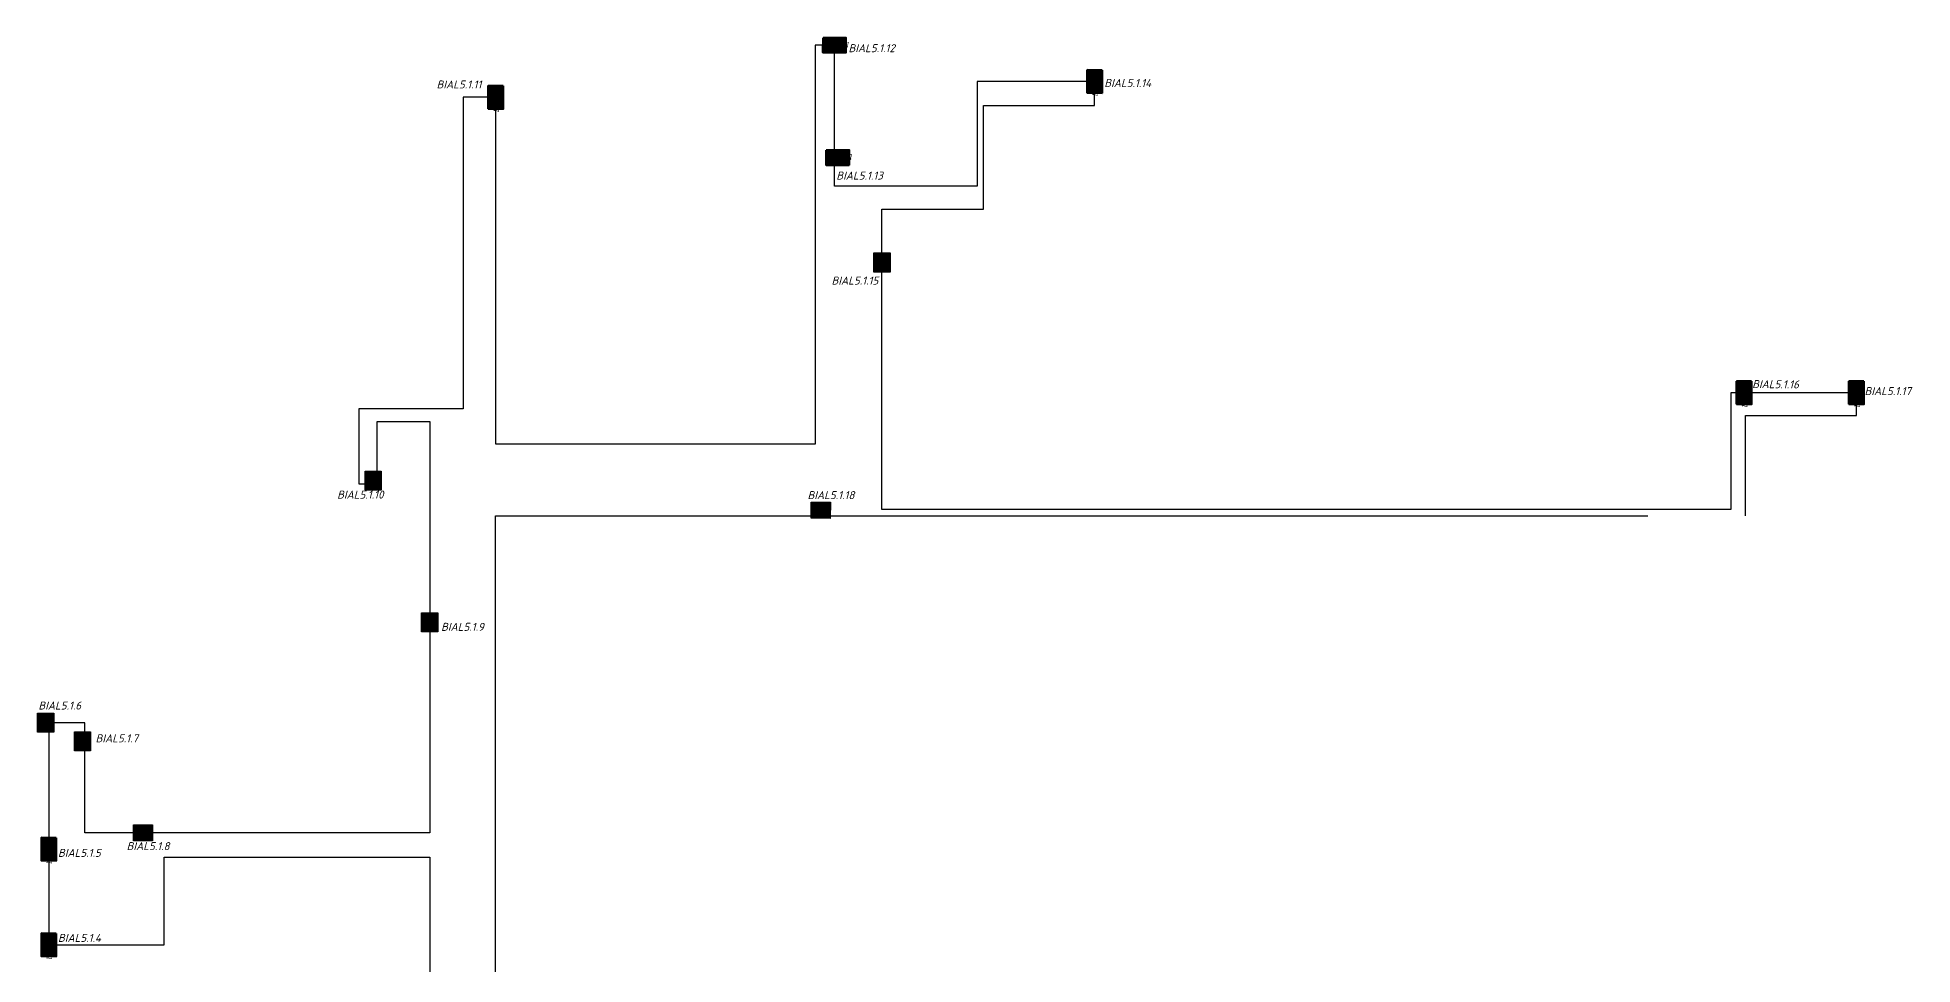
# Model space of a CAD drawing. Extents: x -36024 to 901374, y -269512 to -2349.
# Drawn here: x 339249 to 397827, y -228204 to -199251 of the extents above; entities that cross this region are included whole.
import ezdxf

# ---------------------------------------------------------------- set-up
doc = ezdxf.new("R2010")
doc.units = 0
doc.header["$LTSCALE"] = 100
doc.linetypes.add('ACAD_ISO02W100', pattern=[15, 12, -3])
doc.layers.add('00-Штамп', color=7, linetype='Continuous', lineweight=0)
doc.layers.add('cc_ПС', color=6, linetype='пс  -V-V-V-V-V-V-V-', lineweight=30)
doc.layers.add('_СОУЭ Оповещение_световое', color=1, linetype='Continuous')
doc.styles.add('OlympDesign', font='isocpeui.ttf', dxfattribs={"height": 250})
doc.styles.get("Standard").update_dxf_attribs({"font": 'arial.ttf'})
doc.linetypes.add('пс  -V-V-V-V-V-V-V-', pattern='A,20,-0.2,["V",Standard,S=3,R=0,X=1,Y=-1.5],-5', length=25.2)

# ---------------------------------------------------------------- blocks, each defined once
blk = doc.blocks.new('*U175')
at = {"linetype": 'Continuous', "lineweight": 20, "true_color": 0xffffff}
h = blk.add_hatch(color=7, dxfattribs=at)
h.dxf.hatch_style = 1
h.paths.add_polyline_path([(-15, 709), (-15, -223), (1418, -210), (1418, 722)])
at = {"color": 1, "linetype": 'Continuous', "lineweight": 50}
blk.add_lwpolyline([(-15, 709), (1418, 722), (1418, -210), (-15, -223)], close=True, dxfattribs=at)
at = {"color": 1, "linetype": 'Continuous', "lineweight": 30, "insert": (100, 455), "char_height": 300, "attachment_point": 1, "style": 'OlympDesign'}
blk.add_mtext_dynamic_manual_height_columns('ВЫХОД', width=642.49, gutter_width=25, heights=[0], dxfattribs=at)
at = {"style": 'OlympDesign'}
blk.add_attdef('НУМЕРАЦИЯ', (182, -3455), '', height=500, rotation=90, dxfattribs=at)
at = {"color": 6, "lineweight": 20, "style": 'OlympDesign', "flags": 1}
for tag, p in [('ПОМЕЩЕНИЕ', (1645, -43)), ('ИД', (2550, -400))]:
    blk.add_attdef(tag, p, '', height=250, dxfattribs=at)
blk = doc.blocks.new('*U170')
at = {"linetype": 'Continuous', "lineweight": 20, "true_color": 0xffffff}
h = blk.add_hatch(color=7, dxfattribs=at)
h.dxf.hatch_style = 1
h.paths.add_polyline_path([(-15, 709), (-15, -223), (1418, -210), (1418, 722)])
at = {"color": 1, "linetype": 'Continuous', "lineweight": 50}
blk.add_lwpolyline([(-15, 709), (1418, 722), (1418, -210), (-15, -223)], close=True, dxfattribs=at)
at = {"color": 1, "linetype": 'Continuous', "lineweight": 30, "insert": (100, 455), "char_height": 300, "attachment_point": 1, "style": 'OlympDesign'}
blk.add_mtext_dynamic_manual_height_columns('ВЫХОД', width=642.49, gutter_width=25, heights=[0], dxfattribs=at)
at = {"style": 'OlympDesign'}
blk.add_attdef('НУМЕРАЦИЯ', (1179, 828), '', height=500, rotation=90, dxfattribs=at)
at = {"color": 6, "lineweight": 20, "style": 'OlympDesign', "flags": 1}
for tag, p in [('ПОМЕЩЕНИЕ', (1645, -43)), ('ИД', (2550, -400))]:
    blk.add_attdef(tag, p, '', height=250, dxfattribs=at)
blk = doc.blocks.new('*U169')
at = {"linetype": 'Continuous', "lineweight": 20, "true_color": 0xffffff}
h = blk.add_hatch(color=7, dxfattribs=at)
h.dxf.hatch_style = 1
h.paths.add_polyline_path([(-15, 709), (-15, -223), (1418, -210), (1418, 722)])
at = {"color": 1, "linetype": 'Continuous', "lineweight": 50}
blk.add_lwpolyline([(-15, 709), (1418, 722), (1418, -210), (-15, -223)], close=True, dxfattribs=at)
at = {"color": 1, "linetype": 'Continuous', "lineweight": 30, "insert": (100, 455), "char_height": 300, "attachment_point": 1, "style": 'OlympDesign'}
blk.add_mtext_dynamic_manual_height_columns('ВЫХОД', width=642.49, gutter_width=25, heights=[0], dxfattribs=at)
at = {"style": 'OlympDesign'}
blk.add_attdef('НУМЕРАЦИЯ', (510, 822), '', height=500, rotation=90, dxfattribs=at)
at = {"color": 6, "lineweight": 20, "style": 'OlympDesign', "flags": 1}
for tag, p in [('ПОМЕЩЕНИЕ', (1645, -43)), ('ИД', (2550, -400))]:
    blk.add_attdef(tag, p, '', height=250, dxfattribs=at)
blk = doc.blocks.new('*U178')
at = {"linetype": 'Continuous', "lineweight": 20, "true_color": 0xffffff}
h = blk.add_hatch(color=7, dxfattribs=at)
h.dxf.hatch_style = 1
h.paths.add_polyline_path([(-15, 709), (-15, -223), (1418, -210), (1418, 722)])
at = {"color": 1, "linetype": 'Continuous', "lineweight": 50}
blk.add_lwpolyline([(-15, 709), (1418, 722), (1418, -210), (-15, -223)], close=True, dxfattribs=at)
at = {"color": 1, "linetype": 'Continuous', "lineweight": 30, "insert": (100, 455), "char_height": 300, "attachment_point": 1, "style": 'OlympDesign'}
blk.add_mtext_dynamic_manual_height_columns('ВЫХОД', width=642.49, gutter_width=25, heights=[0], dxfattribs=at)
at = {"style": 'OlympDesign'}
blk.add_attdef('НУМЕРАЦИЯ', (1582, -179), '', height=500, rotation=90, dxfattribs=at)
at = {"color": 6, "lineweight": 20, "style": 'OlympDesign', "flags": 1}
for tag, p in [('ПОМЕЩЕНИЕ', (1645, -43)), ('ИД', (2550, -400))]:
    blk.add_attdef(tag, p, '', height=250, dxfattribs=at)
blk = doc.blocks.new('*U176')
at = {"linetype": 'Continuous', "lineweight": 20, "true_color": 0xffffff}
h = blk.add_hatch(color=7, dxfattribs=at)
h.dxf.hatch_style = 1
h.paths.add_polyline_path([(-15, 709), (-15, -223), (1418, -210), (1418, 722)])
at = {"color": 1, "linetype": 'Continuous', "lineweight": 50}
blk.add_lwpolyline([(-15, 709), (1418, 722), (1418, -210), (-15, -223)], close=True, dxfattribs=at)
at = {"color": 1, "linetype": 'Continuous', "lineweight": 30, "insert": (100, 455), "char_height": 300, "attachment_point": 1, "style": 'OlympDesign'}
blk.add_mtext_dynamic_manual_height_columns('ВЫХОД', width=642.49, gutter_width=25, heights=[0], dxfattribs=at)
at = {"style": 'OlympDesign'}
blk.add_attdef('НУМЕРАЦИЯ', (632, -1127), '', height=500, rotation=90, dxfattribs=at)
at = {"color": 6, "lineweight": 20, "style": 'OlympDesign', "flags": 1}
for tag, p in [('ПОМЕЩЕНИЕ', (1645, -43)), ('ИД', (2550, -400))]:
    blk.add_attdef(tag, p, '', height=250, dxfattribs=at)
blk = doc.blocks.new('*U193')
at = {"linetype": 'Continuous', "lineweight": 20, "true_color": 0xffffff}
h = blk.add_hatch(color=7, dxfattribs=at)
h.dxf.hatch_style = 1
h.paths.add_polyline_path([(-15, 709), (-15, -223), (1418, -210), (1418, 722)])
at = {"color": 1, "linetype": 'Continuous', "lineweight": 50}
blk.add_lwpolyline([(-15, 709), (1418, 722), (1418, -210), (-15, -223)], close=True, dxfattribs=at)
at = {"color": 1, "linetype": 'Continuous', "lineweight": 30, "insert": (100, 455), "char_height": 300, "attachment_point": 1, "style": 'OlympDesign'}
blk.add_mtext_dynamic_manual_height_columns('ВЫХОД', width=642.49, gutter_width=25, heights=[0], dxfattribs=at)
at = {"style": 'OlympDesign'}
blk.add_attdef('НУМЕРАЦИЯ', (844, 758), '', height=500, rotation=90, dxfattribs=at)
at = {"color": 6, "lineweight": 20, "style": 'OlympDesign', "flags": 1}
for tag, p in [('ПОМЕЩЕНИЕ', (1645, -43)), ('ИД', (2550, -400))]:
    blk.add_attdef(tag, p, '', height=250, dxfattribs=at)
blk = doc.blocks.new('*U192')
at = {"linetype": 'Continuous', "lineweight": 20, "true_color": 0xffffff}
h = blk.add_hatch(color=7, dxfattribs=at)
h.dxf.hatch_style = 1
h.paths.add_polyline_path([(-15, 709), (-15, -223), (1418, -210), (1418, 722)])
at = {"color": 1, "linetype": 'Continuous', "lineweight": 50}
blk.add_lwpolyline([(-15, 709), (1418, 722), (1418, -210), (-15, -223)], close=True, dxfattribs=at)
at = {"color": 1, "linetype": 'Continuous', "lineweight": 30, "insert": (100, 455), "char_height": 300, "attachment_point": 1, "style": 'OlympDesign'}
blk.add_mtext_dynamic_manual_height_columns('ВЫХОД', width=642.49, gutter_width=25, heights=[0], dxfattribs=at)
at = {"style": 'OlympDesign'}
blk.add_attdef('НУМЕРАЦИЯ', (403, 751), '', height=500, rotation=90, dxfattribs=at)
at = {"color": 6, "lineweight": 20, "style": 'OlympDesign', "flags": 1}
for tag, p in [('ПОМЕЩЕНИЕ', (1645, -43)), ('ИД', (2550, -400))]:
    blk.add_attdef(tag, p, '', height=250, dxfattribs=at)
blk = doc.blocks.new('*U179')
at = {"linetype": 'Continuous', "lineweight": 20, "true_color": 0xffffff}
h = blk.add_hatch(color=7, dxfattribs=at)
h.dxf.hatch_style = 1
h.paths.add_polyline_path([(-15, 709), (-15, -223), (1418, -210), (1418, 722)])
at = {"color": 1, "linetype": 'Continuous', "lineweight": 50}
blk.add_lwpolyline([(-15, 709), (1418, 722), (1418, -210), (-15, -223)], close=True, dxfattribs=at)
at = {"color": 1, "linetype": 'Continuous', "lineweight": 30, "insert": (100, 455), "char_height": 300, "attachment_point": 1, "style": 'OlympDesign'}
blk.add_mtext_dynamic_manual_height_columns('ВЫХОД', width=642.49, gutter_width=25, heights=[0], dxfattribs=at)
at = {"style": 'OlympDesign'}
blk.add_attdef('НУМЕРАЦИЯ', (1041, 856), '', height=500, rotation=90, dxfattribs=at)
at = {"color": 6, "lineweight": 20, "style": 'OlympDesign', "flags": 1}
for tag, p in [('ПОМЕЩЕНИЕ', (1645, -43)), ('ИД', (2550, -400))]:
    blk.add_attdef(tag, p, '', height=250, dxfattribs=at)
blk = doc.blocks.new('*U174')
at = {"linetype": 'Continuous', "lineweight": 20, "true_color": 0xffffff}
h = blk.add_hatch(color=7, dxfattribs=at)
h.dxf.hatch_style = 1
h.paths.add_polyline_path([(200, -972), (200, 39), (-994, 39), (-994, -972)])
at = {"color": 1, "linetype": 'Continuous', "lineweight": 30}
blk.add_lwpolyline([(-992, 40), (202, 40), (202, -972), (-992, -972)], close=True, dxfattribs=at)
blk.add_lwpolyline([(124, -448, 0, 244, 0), (-364, -448, 0, 0, 0), (-890, -448, 0, 0, 0)], format="xyseb", dxfattribs=at)
at = {"style": 'OlympDesign'}
blk.add_attdef('НУМЕРАЦИЯ', (-1522, 1787), '', height=500, dxfattribs=at)
at = {"color": 6, "lineweight": 20, "style": 'OlympDesign', "flags": 1}
for tag, p in [('ПОМЕЩЕНИЕ', (1645, -43)), ('ИД', (2550, -400))]:
    blk.add_attdef(tag, p, '', height=250, dxfattribs=at)
at = {"color": 2, "linetype": 'Continuous', "lineweight": 30, "style": 'OlympDesign', "width": 0.8, "flags": 1}
blk.add_attdef('ID', (2010, -411), '', height=250, dxfattribs=at)
blk = doc.blocks.new('*U177')
at = {"linetype": 'Continuous', "lineweight": 20, "true_color": 0xffffff}
h = blk.add_hatch(color=7, dxfattribs=at)
h.dxf.hatch_style = 1
h.paths.add_polyline_path([(200, -972), (200, 39), (-994, 39), (-994, -972)])
at = {"color": 1, "linetype": 'Continuous', "lineweight": 30}
blk.add_lwpolyline([(-992, 40), (202, 40), (202, -972), (-992, -972)], close=True, dxfattribs=at)
blk.add_lwpolyline([(124, -448, 0, 244, 0), (-364, -448, 0, 0, 0), (-890, -448, 0, 0, 0)], format="xyseb", dxfattribs=at)
at = {"style": 'OlympDesign'}
blk.add_attdef('НУМЕРАЦИЯ', (-1773, 2680), '', height=500, dxfattribs=at)
at = {"color": 6, "lineweight": 20, "style": 'OlympDesign', "flags": 1}
for tag, p in [('ПОМЕЩЕНИЕ', (1645, -43)), ('ИД', (2550, -400))]:
    blk.add_attdef(tag, p, '', height=250, dxfattribs=at)
at = {"color": 2, "linetype": 'Continuous', "lineweight": 30, "style": 'OlympDesign', "width": 0.8, "flags": 1}
blk.add_attdef('ID', (2010, -411), '', height=250, dxfattribs=at)
blk = doc.blocks.new('*U172')
at = {"linetype": 'Continuous', "lineweight": 20, "true_color": 0xffffff}
h = blk.add_hatch(color=7, dxfattribs=at)
h.dxf.hatch_style = 1
h.paths.add_polyline_path([(200, -972), (200, 39), (-994, 39), (-994, -972)])
at = {"color": 1, "linetype": 'Continuous', "lineweight": 30}
blk.add_lwpolyline([(-992, 40), (202, 40), (202, -972), (-992, -972)], close=True, dxfattribs=at)
blk.add_lwpolyline([(124, -448, 0, 244, 0), (-364, -448, 0, 0, 0), (-890, -448, 0, 0, 0)], format="xyseb", dxfattribs=at)
at = {"color": 6, "lineweight": 20, "style": 'OlympDesign', "flags": 1}
for tag, p in [('ПОМЕЩЕНИЕ', (1645, -43)), ('ИД', (2550, -400))]:
    blk.add_attdef(tag, p, '', height=250, dxfattribs=at)
at = {"style": 'OlympDesign'}
blk.add_attdef('НУМЕРАЦИЯ', (-1215, -916), '', height=500, dxfattribs=at)
at = {"color": 2, "linetype": 'Continuous', "lineweight": 30, "style": 'OlympDesign', "width": 0.8, "flags": 1}
blk.add_attdef('ID', (2010, -411), '', height=250, dxfattribs=at)
blk = doc.blocks.new('*U171')
at = {"linetype": 'Continuous', "lineweight": 20, "true_color": 0xffffff}
h = blk.add_hatch(color=7, dxfattribs=at)
h.dxf.hatch_style = 1
h.paths.add_polyline_path([(200, -972), (200, 39), (-994, 39), (-994, -972)])
at = {"color": 1, "linetype": 'Continuous', "lineweight": 30}
blk.add_lwpolyline([(-992, 40), (202, 40), (202, -972), (-992, -972)], close=True, dxfattribs=at)
blk.add_lwpolyline([(124, -448, 0, 244, 0), (-364, -448, 0, 0, 0), (-890, -448, 0, 0, 0)], format="xyseb", dxfattribs=at)
at = {"style": 'OlympDesign'}
blk.add_attdef('НУМЕРАЦИЯ', (-336, 353), '', height=500, dxfattribs=at)
at = {"color": 6, "lineweight": 20, "style": 'OlympDesign', "flags": 1}
for tag, p in [('ПОМЕЩЕНИЕ', (1645, -43)), ('ИД', (2550, -400))]:
    blk.add_attdef(tag, p, '', height=250, dxfattribs=at)
at = {"color": 2, "linetype": 'Continuous', "lineweight": 30, "style": 'OlympDesign', "width": 0.8, "flags": 1}
blk.add_attdef('ID', (2010, -411), '', height=250, dxfattribs=at)
blk = doc.blocks.new('*U136')
at = {"linetype": 'Continuous', "lineweight": 20, "true_color": 0xffffff}
h = blk.add_hatch(color=7, dxfattribs=at)
h.dxf.hatch_style = 1
h.paths.add_polyline_path([(200, -972), (200, 39), (-994, 39), (-994, -972)])
at = {"color": 1, "linetype": 'Continuous', "lineweight": 30}
blk.add_lwpolyline([(-992, 40), (202, 40), (202, -972), (-992, -972)], close=True, dxfattribs=at)
blk.add_lwpolyline([(124, -448, 0, 244, 0), (-364, -448, 0, 0, 0), (-890, -448, 0, 0, 0)], format="xyseb", dxfattribs=at)
at = {"style": 'OlympDesign'}
blk.add_attdef('НУМЕРАЦИЯ', (624, 616), '', height=500, dxfattribs=at)
at = {"color": 6, "lineweight": 20, "style": 'OlympDesign', "flags": 1}
for tag, p in [('ПОМЕЩЕНИЕ', (1645, -43)), ('ИД', (2550, -400))]:
    blk.add_attdef(tag, p, '', height=250, dxfattribs=at)
at = {"color": 2, "linetype": 'Continuous', "lineweight": 30, "style": 'OlympDesign', "width": 0.8, "flags": 1}
blk.add_attdef('ID', (2010, -411), '', height=250, dxfattribs=at)
blk = doc.blocks.new('*U173')
at = {"linetype": 'Continuous', "lineweight": 20, "true_color": 0xffffff}
h = blk.add_hatch(color=7, dxfattribs=at)
h.dxf.hatch_style = 1
h.paths.add_polyline_path([(200, -972), (200, 39), (-994, 39), (-994, -972)])
at = {"color": 1, "linetype": 'Continuous', "lineweight": 30}
blk.add_lwpolyline([(-992, 40), (202, 40), (202, -972), (-992, -972)], close=True, dxfattribs=at)
blk.add_lwpolyline([(124, -448, 0, 244, 0), (-364, -448, 0, 0, 0), (-890, -448, 0, 0, 0)], format="xyseb", dxfattribs=at)
at = {"style": 'OlympDesign'}
blk.add_attdef('НУМЕРАЦИЯ', (135, 245), '', height=500, dxfattribs=at)
at = {"color": 6, "lineweight": 20, "style": 'OlympDesign', "flags": 1}
for tag, p in [('ПОМЕЩЕНИЕ', (1645, -43)), ('ИД', (2550, -400))]:
    blk.add_attdef(tag, p, '', height=250, dxfattribs=at)
at = {"color": 2, "linetype": 'Continuous', "lineweight": 30, "style": 'OlympDesign', "width": 0.8, "flags": 1}
blk.add_attdef('ID', (2010, -411), '', height=250, dxfattribs=at)
blk = doc.blocks.new('*U126')
at = {"linetype": 'Continuous', "lineweight": 20, "true_color": 0xffffff}
h = blk.add_hatch(color=7, dxfattribs=at)
h.dxf.hatch_style = 1
h.paths.add_polyline_path([(196, -973), (201, 39), (-994, 43), (-998, -968)])
at = {"color": 1, "linetype": 'Continuous', "lineweight": 30}
blk.add_lwpolyline([(-994, 43), (201, 39), (196, -973), (-998, -968)], close=True, dxfattribs=at)
blk.add_lwpolyline([(-889, -440, 0, 244, 0), (-401, -442, 0, 0, 0), (125, -444, 0, 0, 0)], format="xyseb", dxfattribs=at)
at = {"style": 'OlympDesign'}
blk.add_attdef('НУМЕРАЦИЯ', (-1228, 227), '', height=500, dxfattribs=at)
at = {"color": 6, "lineweight": 20, "style": 'OlympDesign', "flags": 1}
for tag, p in [('ПОМЕЩЕНИЕ', (1643, -44)), ('ИД', (2549, -401))]:
    blk.add_attdef(tag, p, '', height=250, dxfattribs=at)
at = {"color": 2, "linetype": 'Continuous', "lineweight": 30, "style": 'OlympDesign', "width": 0.8, "flags": 1}
blk.add_attdef('ID', (2008, -419), '', height=250, rotation=359.76857, dxfattribs=at)

msp = doc.modelspace()

# ---------------------------------------------------------------- linework, layer by layer
at = {"layer": 'cc_ПС', "color": 1, "linetype": 'ACAD_ISO02W100', "lineweight": 30, "ltscale": 30}
msp.add_lwpolyline([(353554.7, -231618), (353554.7, -214189.4), (392610.6, -214189.4), (392610.6, -211056.6), (396076.2, -211056.6), (396076.2, -210347.9), (392151.3, -210347.9), (392151.3, -213997.4), (365629.8, -213997.4), (365629.8, -204616.9), (368806.7, -204616.9), (368806.7, -201378.4), (372276.2, -201378.4), (372276.2, -200622.2), (368604, -200622.2), (368604, -203898.9), (364145.1, -203898.9), (364145.1, -199491), (363543.2, -199491), (363543.2, -211949.6), (353566.2, -211949.6), (353566.2, -201118.4), (352547.9, -201118.4), (352547.9, -210850.3), (349284.9, -210850.3), (349284.9, -213196), (349865.8, -213196), (349865.8, -211240.5), (351502.3, -211240.5), (351502.3, -224090.8), (340729.2, -224090.8), (340729.2, -220651.2), (339602.4, -220651.2), (339602.4, -227593.2), (343210.8, -227593.2), (343210.8, -224853.4), (351502.3, -224853.4), (351502.3, -234109.8)], dxfattribs=at)

# ---------------------------------------------------------------- block references
at = {"layer": '_СОУЭ Оповещение_световое', "color": 4}
ref = msp.add_blockref('*U178', (363795.3, -199612.6), dxfattribs=dict(at, xscale=0.4999999999999987, yscale=0.4999999999999987, zscale=0.4999999999999987, rotation=359.4723474880294))
ref.add_attrib('НУМЕРАЦИЯ', 'BIAL5.1.12', (364585.6, -199709.1), dxfattribs={"layer": '00-Штамп', "color": 7, "height": 250, "style": 'OlympDesign'})
ref = msp.add_blockref('*U179', (372154.7, -200272.4), dxfattribs=dict(at, xscale=0.4999999999999988, yscale=0.4999999999999988, zscale=0.4999999999999988, rotation=269.4723474880294))
ref.add_attrib('НУМЕРАЦИЯ', 'BIAL5.1.14', (372578, -200796.9), dxfattribs={"layer": '00-Штамп', "color": 7, "height": 250, "style": 'OlympDesign'})
ref = msp.add_blockref('*U175', (353444.7, -200768.6), dxfattribs=dict(at, xscale=0.4999999999999991, yscale=0.4999999999999991, zscale=0.4999999999999991, rotation=269.4723474880294))
ref.add_attrib('НУМЕРАЦИЯ', 'BIAL5.1.11', (351716.2, -200843.8), dxfattribs={"layer": '00-Штамп', "color": 7, "height": 250, "style": 'OlympDesign'})
ref = msp.add_blockref('*U176', (363895.3, -203122.6), dxfattribs=dict(at, xscale=0.4999999999999986, yscale=0.4999999999999986, zscale=0.4999999999999986, rotation=359.4723474880294))
ref.add_attrib('НУМЕРАЦИЯ', 'BIAL5.1.13', (364206.3, -203689), dxfattribs={"layer": '00-Штамп', "color": 7, "height": 250, "style": 'OlympDesign'})
ref = msp.add_blockref('*U177', (365396.9, -206081.9), dxfattribs=dict(at, xscale=0.5, yscale=0.5, zscale=0.5, rotation=90))
ref.add_attrib('НУМЕРАЦИЯ', 'BIAL5.1.15', (364056.7, -206968.6), dxfattribs={"layer": '00-Штамп', "color": 7, "height": 250, "style": 'OlympDesign'})
ref = msp.add_blockref('*U192', (392444.7, -209993.8), dxfattribs=dict(at, xscale=0.4999999999999988, yscale=0.4999999999999988, zscale=0.4999999999999988, rotation=269.4723474880294))
ref.add_attrib('НУМЕРАЦИЯ', 'BIAL5.1.16', (392818.3, -210198.8), dxfattribs={"layer": '00-Штамп', "color": 7, "height": 250, "rotation": 359.472347, "style": 'OlympDesign'})
ref = msp.add_blockref('*U193', (395954.7, -209993.8), dxfattribs=dict(at, xscale=0.4999999999999989, yscale=0.4999999999999989, zscale=0.4999999999999989, rotation=269.4723474880294))
ref.add_attrib('НУМЕРАЦИЯ', 'BIAL5.1.17', (396329.7, -210419.4), dxfattribs={"layer": '00-Штамп', "color": 7, "height": 250, "style": 'OlympDesign'})
ref = msp.add_blockref('*U174', (349504.1, -212892.1), dxfattribs=dict(at, xscale=0.5, yscale=0.5, zscale=0.5, rotation=90))
ref.add_attrib('НУМЕРАЦИЯ', 'BIAL5.1.10', (348610.5, -213653.2), dxfattribs={"layer": '00-Штамп', "color": 7, "height": 250, "style": 'OlympDesign'})
ref = msp.add_blockref('*U126', (363919.7, -213782.6), dxfattribs=dict(at, xscale=0.5, yscale=0.5, zscale=0.5))
ref.add_attrib('НУМЕРАЦИЯ', 'BIAL5.1.18', (363305.5, -213669.2), dxfattribs={"layer": '00-Штамп', "color": 7, "height": 250, "style": 'OlympDesign'})
ref = msp.add_blockref('*U173', (351735.2, -217715.2), dxfattribs=dict(at, xscale=0.5, yscale=0.5, zscale=0.5, rotation=270))
ref.add_attrib('НУМЕРАЦИЯ', 'BIAL5.1.9', (351857.8, -217782.7), dxfattribs={"layer": '00-Штамп', "color": 7, "height": 250, "style": 'OlympDesign'})
ref = msp.add_blockref('*U172', (339735.2, -220848.6), dxfattribs=dict(at, xscale=0.5, yscale=0.5, zscale=0.5, rotation=270))
ref.add_attrib('НУМЕРАЦИЯ', 'BIAL5.1.6', (339277.1, -220241.2), dxfattribs={"layer": '00-Штамп', "color": 7, "height": 250, "style": 'OlympDesign'})
ref = msp.add_blockref('*U171', (340886.5, -221433.5), dxfattribs=dict(at, xscale=0.5, yscale=0.5, zscale=0.5, rotation=270))
ref.add_attrib('НУМЕРАЦИЯ', 'BIAL5.1.7', (341063.3, -221265.5), dxfattribs={"layer": '00-Штамп', "color": 7, "height": 250, "style": 'OlympDesign'})
ref = msp.add_blockref('*U170', (339480.9, -224248.8), dxfattribs=dict(at, xscale=0.499999999999999, yscale=0.499999999999999, zscale=0.499999999999999, rotation=269.4723474880294))
ref.add_attrib('НУМЕРАЦИЯ', 'BIAL5.1.5', (339889.7, -224842.3), dxfattribs={"layer": '00-Штамп', "color": 7, "height": 250, "style": 'OlympDesign'})
ref = msp.add_blockref('*U136', (342344.4, -224323.7), dxfattribs=dict(at, xscale=0.5, yscale=0.5, zscale=0.5, rotation=180))
ref.add_attrib('НУМЕРАЦИЯ', 'BIAL5.1.8', (342032.7, -224631.7), dxfattribs={"layer": '00-Штамп', "color": 7, "height": 250, "style": 'OlympDesign'})
ref = msp.add_blockref('*U169', (339480.9, -227239.1), dxfattribs=dict(at, xscale=0.4999999999999989, yscale=0.4999999999999989, zscale=0.4999999999999989, rotation=269.4723474880294))
ref.add_attrib('НУМЕРАЦИЯ', 'BIAL5.1.4', (339889.6, -227498.1), dxfattribs={"layer": '00-Штамп', "color": 7, "height": 250, "style": 'OlympDesign'})

doc.saveas('drawing.dxf')
